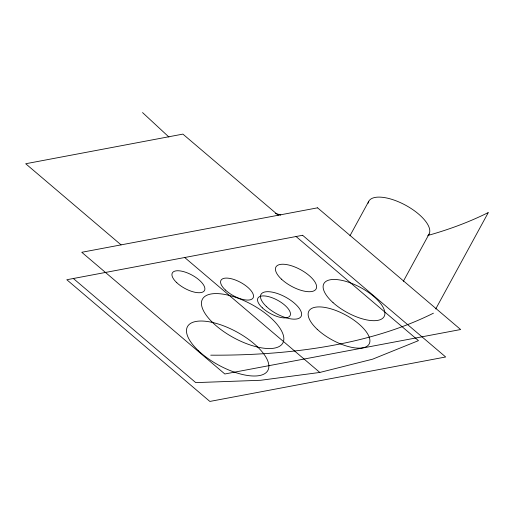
<?xml version="1.0" encoding="UTF-8"?>
<svg xmlns="http://www.w3.org/2000/svg" width="514" height="514" viewBox="0 0 514 514"><rect width="100%" height="100%" fill="white"/><g stroke="black" fill="none" stroke-linecap="round" stroke-linejoin="round"><path stroke-width="0.77" d="M349.957 235.778L368.763 201.289M403.329 281.325L429.036 234.166M435.724 308.965L488.3 212.539A1042.668 430.732 28.6 0 1 429.094 235.123M73.361 278.504L195.757 382.622L260.714 380.276L319.824 372.444L372.56 359.196L418.46 340.634L296.058 236.517M278.273 215.237L182.9 134.109L25.7 163.748L121.073 244.876M184.706 257.508L319.824 372.444M142.532 112.566L168.945 137.058M275.273 213.381A45.778 18.909 28.6 0 1 280.779 215.083M433.424 313.187A1042.668 430.732 28.6 0 1 210.721 355.174M368.101 203.223A34.329 14.18 28.6 0 1 405.707 205.285A34.329 14.18 28.6 0 1 427.764 235.772M317.575 207.829L81.771 252.284L224.836 373.986L460.64 329.532L317.575 207.829M302.611 235.283L66.807 279.738L209.866 401.434L445.67 356.979L302.611 235.283M198.577 350.869A45.778 18.909 28.6 0 0 267.486 371.069A45.778 18.909 28.6 0 0 216.985 323.627A45.778 18.909 28.6 0 0 198.577 350.869M262.358 307.841A18.311 7.562 28.6 0 0 289.922 315.917A18.311 7.562 28.6 0 0 269.721 296.944A18.311 7.562 28.6 0 0 262.358 307.841M212.083 322.008A45.778 18.909 28.6 0 0 281.852 344.399A45.778 18.909 28.6 0 0 234.011 296.809A45.778 18.909 28.6 0 0 212.083 322.008M333.04 302.63A34.329 14.18 28.6 0 0 384.138 316.521A34.329 14.18 28.6 0 0 344.823 281.081A34.329 14.18 28.6 0 0 333.04 302.63M176.771 282.681A18.311 7.562 28.6 0 0 204.334 290.757A18.311 7.562 28.6 0 0 184.134 271.784A18.311 7.562 28.6 0 0 176.771 282.681M225.415 290.024A18.311 7.562 28.6 0 0 252.978 298.107A18.311 7.562 28.6 0 0 232.778 279.128A18.311 7.562 28.6 0 0 225.415 290.024M281.454 279.147A22.886 9.458 28.6 0 0 315.911 289.247A22.886 9.458 28.6 0 0 290.661 265.526A22.886 9.458 28.6 0 0 281.454 279.147M266.49 306.595A22.886 9.458 28.6 0 0 300.941 316.695A22.886 9.458 28.6 0 0 275.69 292.974A22.886 9.458 28.6 0 0 266.49 306.595M317.209 329.288A34.329 14.18 28.6 0 0 368.885 344.438A34.329 14.18 28.6 0 0 331.01 308.856A34.329 14.18 28.6 0 0 317.209 329.288"/></g></svg>
